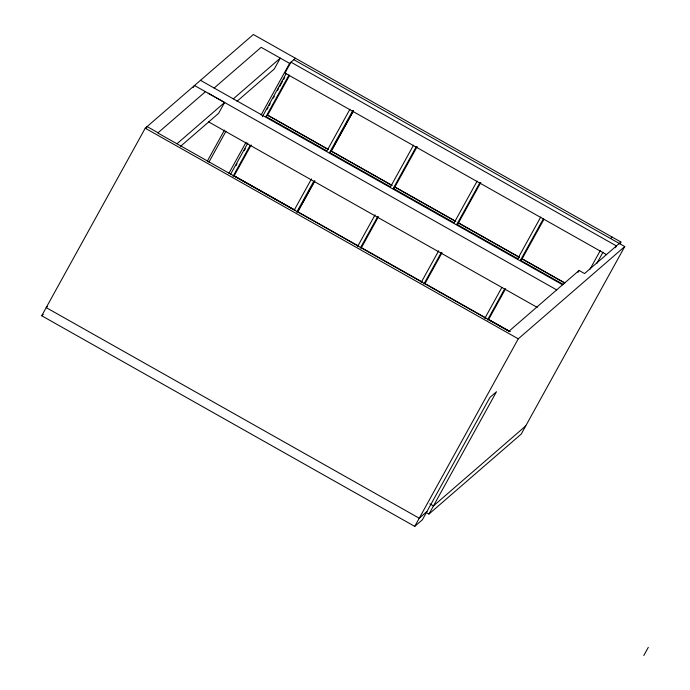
<?xml version="1.0" encoding="UTF-8"?>
<svg xmlns="http://www.w3.org/2000/svg" width="690" height="690" viewBox="0 0 690 690"><rect width="100%" height="100%" fill="white"/><g stroke="black" fill="none" stroke-linecap="round" stroke-linejoin="round"><path stroke-width="1.03" d="M426.222 512.515L428.956 514.059L496.481 391.739L489.943 397.406L422.418 519.725L414.742 526.384L41.702 315.753L145.236 128.211L253.359 34.5L620.922 242.035L619.887 243.915M146.073 128.461L147.117 126.581L158.053 132.756M193.105 87.665L194.106 85.853M194.511 85.5L224.595 102.482L218.592 113.358L180.642 146.254M207.388 161.037L224.483 130.065M208.889 162.185L225.984 131.221M228.925 173.268L246.037 142.278M261.07 115.04L289.593 63.377L295.475 58.279M230.667 174.13L247.822 143.063M262.373 116.705L286.281 73.39M235.954 165.704L236.998 163.832M244.251 150.679L245.286 148.799M267.065 109.356L268.099 107.476M269.143 105.596L270.178 103.716M273.292 98.084L274.327 96.203M277.432 90.571L278.475 88.691M279.51 86.811L282.624 81.179M283.659 79.298L284.694 77.418M233.048 176.312L250.073 145.469M349.916 109.27L326.905 150.955L266.021 116.584L289.041 74.891M295.01 210.234L234.134 175.864L251.195 144.986M289.446 75.702L267.625 115.196L328.5 149.566L267.66 115.161L266.021 116.584M294.44 209.751L311.475 178.908M296.666 212.235L313.691 181.384M413.526 145.185L390.514 186.869L329.639 152.499L352.65 110.814M297.778 211.752L314.778 180.935L297.778 211.752L358.662 246.123M353.547 110.702L331.243 151.11L392.118 185.481L331.269 151.084L329.639 152.499M331.269 151.084L353.573 110.676M357.541 246.606L375.084 214.823M360.275 248.15L377.818 216.367M477.144 181.099L454.132 222.792L393.248 188.413L416.26 146.729M378.422 216.824L361.396 247.667L422.271 282.038M393.852 188.844L417.191 146.591M421.15 282.521L438.693 250.746M423.893 284.064L441.436 252.29M458.462 222.948L519.346 257.318L517.741 258.707L456.866 224.336L479.878 182.643M442.031 252.738L425.006 283.581L485.889 317.961M457.461 224.759L480.801 182.514M484.768 318.444L501.794 287.592M517.741 258.707L540.753 217.022M487.502 319.988L504.528 289.145M563.29 284.427L520.476 260.251L543.487 218.566M509.996 331.614L488.589 319.53L505.649 288.662M543.901 219.368L522.08 258.862L564.894 283.038L522.114 258.836L520.476 260.251M414.742 526.384L518.268 338.833L624.761 246.546L293.837 59.694M578.048 272.343L579.082 270.471L584.559 273.559L620.922 242.035M590.036 269.152L600.266 250.617M596.738 263.502L602.974 252.212M615.428 247.745L616.429 245.933L290.982 62.178L284.979 73.045L606.674 254.688M624.761 246.546L521.226 434.088L428.956 514.059M643.796 655.5L648.298 647.349M205.456 91.675L157.812 132.972L508.961 331.243L579.082 270.471M208.19 93.219L556.692 289.878M214.15 88.044L261.148 47.317L289.593 63.377M176.951 143.779L224.595 102.482M233.298 98.86L280.287 58.133L274.292 69L237.015 101.301M47.455 306.515L46.204 307.602L419.244 518.225L426.92 511.566M41.702 315.753L43.323 314.347M234.134 175.864L295.044 210.209M393.248 188.413L394.887 186.999L455.762 221.369M456.866 224.336L458.496 222.913L519.38 257.292M488.589 319.53L510.031 331.588M610.538 238.516L612.168 237.093M525.728 425.937L433.458 505.899L429.81 503.847M394.853 187.025L455.728 221.404M200.48 80.325L562.574 284.772M208.44 121.768L537.2 307.386M145.236 128.211L518.268 338.833"/></g></svg>
